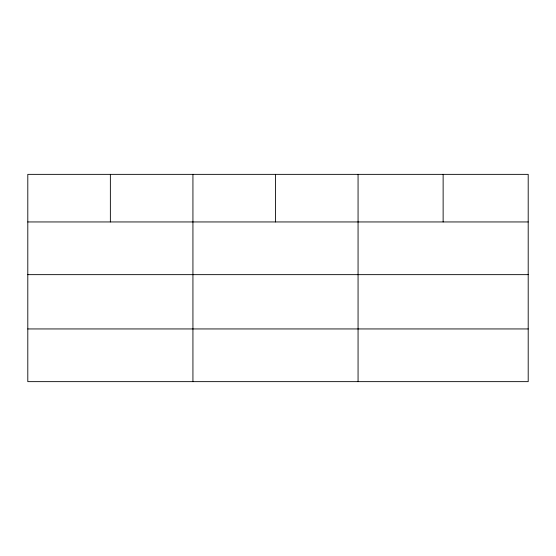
<?xml version="1.0" encoding="UTF-8"?>
<svg xmlns="http://www.w3.org/2000/svg" width="556" height="556" viewBox="0 0 556 556"><rect width="100%" height="100%" fill="white"/><g stroke="black" fill="none" stroke-linecap="round" stroke-linejoin="round"><path stroke-width="0.83" d="M528.2 274.65L528.2 174.355L27.8 174.355L27.8 381.645L528.2 381.645L528.2 274.65L27.8 274.65M27.8 221.948L528.2 221.948M27.8 328.943L528.2 328.943M443.132 174.355L443.132 221.948M358.064 174.355L358.064 381.645M275.498 174.355L275.498 221.948M192.932 174.355L192.932 381.645M110.366 174.355L110.366 221.948"/></g></svg>
